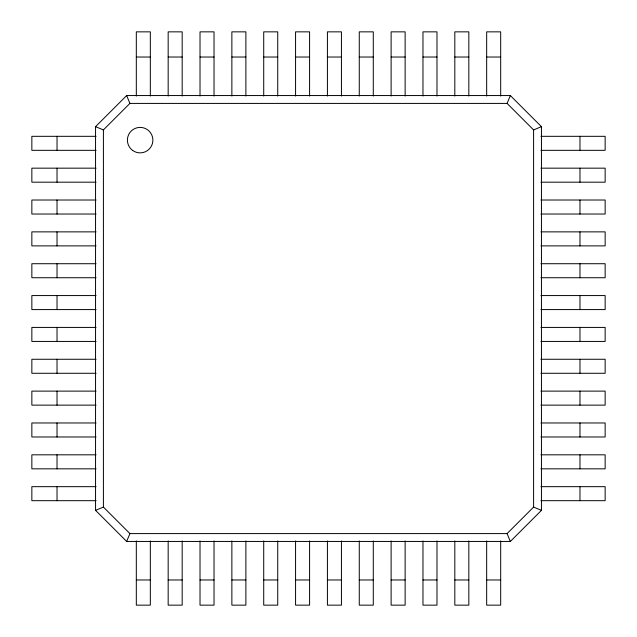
<?xml version="1.0" encoding="UTF-8"?>
<svg xmlns="http://www.w3.org/2000/svg" width="637" height="637" viewBox="0 0 637 637"><rect width="100%" height="100%" fill="white"/><g stroke="black" fill="none" stroke-linecap="round" stroke-linejoin="round"><path stroke-width="0.96" d="M126.659 541.45L510.341 541.45L541.45 510.341L541.45 126.659L510.341 95.55L126.659 95.55L95.55 126.659L95.55 510.341L126.659 541.45L129.916 533.591L507.084 533.591L533.591 507.084L533.591 129.916L507.084 103.409L129.916 103.409L103.409 129.916L103.409 507.084L129.916 533.591M507.084 103.409L510.341 95.55M533.591 129.916L541.45 126.659M95.55 510.341L103.409 507.084M136.318 57.027L150.332 57.027M168.168 57.027L182.182 57.027M200.018 57.027L214.032 57.027M231.868 57.027L245.882 57.027M263.718 57.027L277.732 57.027M295.568 57.027L309.582 57.027M327.418 57.027L341.432 57.027M359.268 57.027L373.282 57.027M391.118 57.027L405.132 57.027M422.968 57.027L436.982 57.027M454.818 57.027L468.832 57.027M486.668 57.027L500.682 57.027M96.052 136.318L31.85 136.318L31.85 150.332L96.052 150.332M540.948 136.318L605.15 136.318L605.15 150.332L540.948 150.332M96.052 168.168L31.85 168.168L31.85 182.182L96.052 182.182M540.948 168.168L605.15 168.168L605.15 182.182L540.948 182.182M96.052 200.018L31.85 200.018L31.85 214.032L96.052 214.032M540.948 200.018L605.15 200.018L605.15 214.032L540.948 214.032M96.052 231.868L31.85 231.868L31.85 245.882L96.052 245.882M540.948 231.868L605.15 231.868L605.15 245.882L540.948 245.882M96.052 263.718L31.85 263.718L31.85 277.732L96.052 277.732M540.948 263.718L605.15 263.718L605.15 277.732L540.948 277.732M96.052 295.568L31.85 295.568L31.85 309.582L96.052 309.582M540.948 295.568L605.15 295.568L605.15 309.582L540.948 309.582M96.052 327.418L31.85 327.418L31.85 341.432L96.052 341.432M540.948 327.418L605.15 327.418L605.15 341.432L540.948 341.432M96.052 359.268L31.85 359.268L31.85 373.282L96.052 373.282M540.948 359.268L605.15 359.268L605.15 373.282L540.948 373.282M96.052 391.118L31.85 391.118L31.85 405.132L96.052 405.132M540.948 391.118L605.15 391.118L605.15 405.132L540.948 405.132M96.052 422.968L31.85 422.968L31.85 436.982L96.052 436.982M540.948 422.968L605.15 422.968L605.15 436.982L540.948 436.982M96.052 454.818L31.85 454.818L31.85 468.832L96.052 468.832M540.948 454.818L605.15 454.818L605.15 468.832L540.948 468.832M96.052 486.668L31.85 486.668L31.85 500.682L96.052 500.682M540.948 486.668L605.15 486.668L605.15 500.682L540.948 500.682M136.318 579.973L150.332 579.973M168.168 579.973L182.182 579.973M200.018 579.973L214.032 579.973M231.868 579.973L245.882 579.973M263.718 579.973L277.732 579.973M295.568 579.973L309.582 579.973M327.418 579.973L341.432 579.973M359.268 579.973L373.282 579.973M391.118 579.973L405.132 579.973M422.968 579.973L436.982 579.973M454.818 579.973L468.832 579.973M486.668 579.973L500.682 579.973M95.55 126.659L103.409 129.916M533.591 507.084L541.45 510.341M507.084 533.591L510.341 541.45M126.659 95.55L129.916 103.409M579.973 136.318L579.973 150.332M579.973 168.168L579.973 182.182M579.973 200.018L579.973 214.032M579.973 231.868L579.973 245.882M579.973 263.718L579.973 277.732M579.973 295.568L579.973 309.582M579.973 327.418L579.973 341.432M579.973 359.268L579.973 373.282M579.973 391.118L579.973 405.132M579.973 422.968L579.973 436.982M579.973 454.818L579.973 468.832M579.973 486.668L579.973 500.682M500.682 96.052L500.682 31.85L486.668 31.85L486.668 96.052M500.682 540.948L500.682 605.15L486.668 605.15L486.668 540.948M468.832 96.052L468.832 31.85L454.818 31.85L454.818 96.052M468.832 540.948L468.832 605.15L454.818 605.15L454.818 540.948M436.982 96.052L436.982 31.85L422.968 31.85L422.968 96.052M436.982 540.948L436.982 605.15L422.968 605.15L422.968 540.948M405.132 96.052L405.132 31.85L391.118 31.85L391.118 96.052M405.132 540.948L405.132 605.15L391.118 605.15L391.118 540.948M373.282 96.052L373.282 31.85L359.268 31.85L359.268 96.052M373.282 540.948L373.282 605.15L359.268 605.15L359.268 540.948M341.432 96.052L341.432 31.85L327.418 31.85L327.418 96.052M341.432 540.948L341.432 605.15L327.418 605.15L327.418 540.948M309.582 96.052L309.582 31.85L295.568 31.85L295.568 96.052M309.582 540.948L309.582 605.15L295.568 605.15L295.568 540.948M277.732 96.052L277.732 31.85L263.718 31.85L263.718 96.052M277.732 540.948L277.732 605.15L263.718 605.15L263.718 540.948M245.882 96.052L245.882 31.85L231.868 31.85L231.868 96.052M245.882 540.948L245.882 605.15L231.868 605.15L231.868 540.948M214.032 96.052L214.032 31.85L200.018 31.85L200.018 96.052M214.032 540.948L214.032 605.15L200.018 605.15L200.018 540.948M182.182 96.052L182.182 31.85L168.168 31.85L168.168 96.052M182.182 540.948L182.182 605.15L168.168 605.15L168.168 540.948M150.332 96.052L150.332 31.85L136.318 31.85L136.318 96.052M150.332 540.948L150.332 605.15L136.318 605.15L136.318 540.948M57.027 136.318L57.027 150.332M57.027 168.168L57.027 182.182M57.027 200.018L57.027 214.032M57.027 231.868L57.027 245.882M57.027 263.718L57.027 277.732M57.027 295.568L57.027 309.582M57.027 327.418L57.027 341.432M57.027 359.268L57.027 373.282M57.027 391.118L57.027 405.132M57.027 422.968L57.027 436.982M57.027 454.818L57.027 468.832M57.027 486.668L57.027 500.682M132.655 150.443A12.74 12.74 0 0 0 152.808 141.47A12.74 12.74 0 0 0 134.956 128.499A12.74 12.74 0 0 0 132.655 150.443"/></g></svg>
